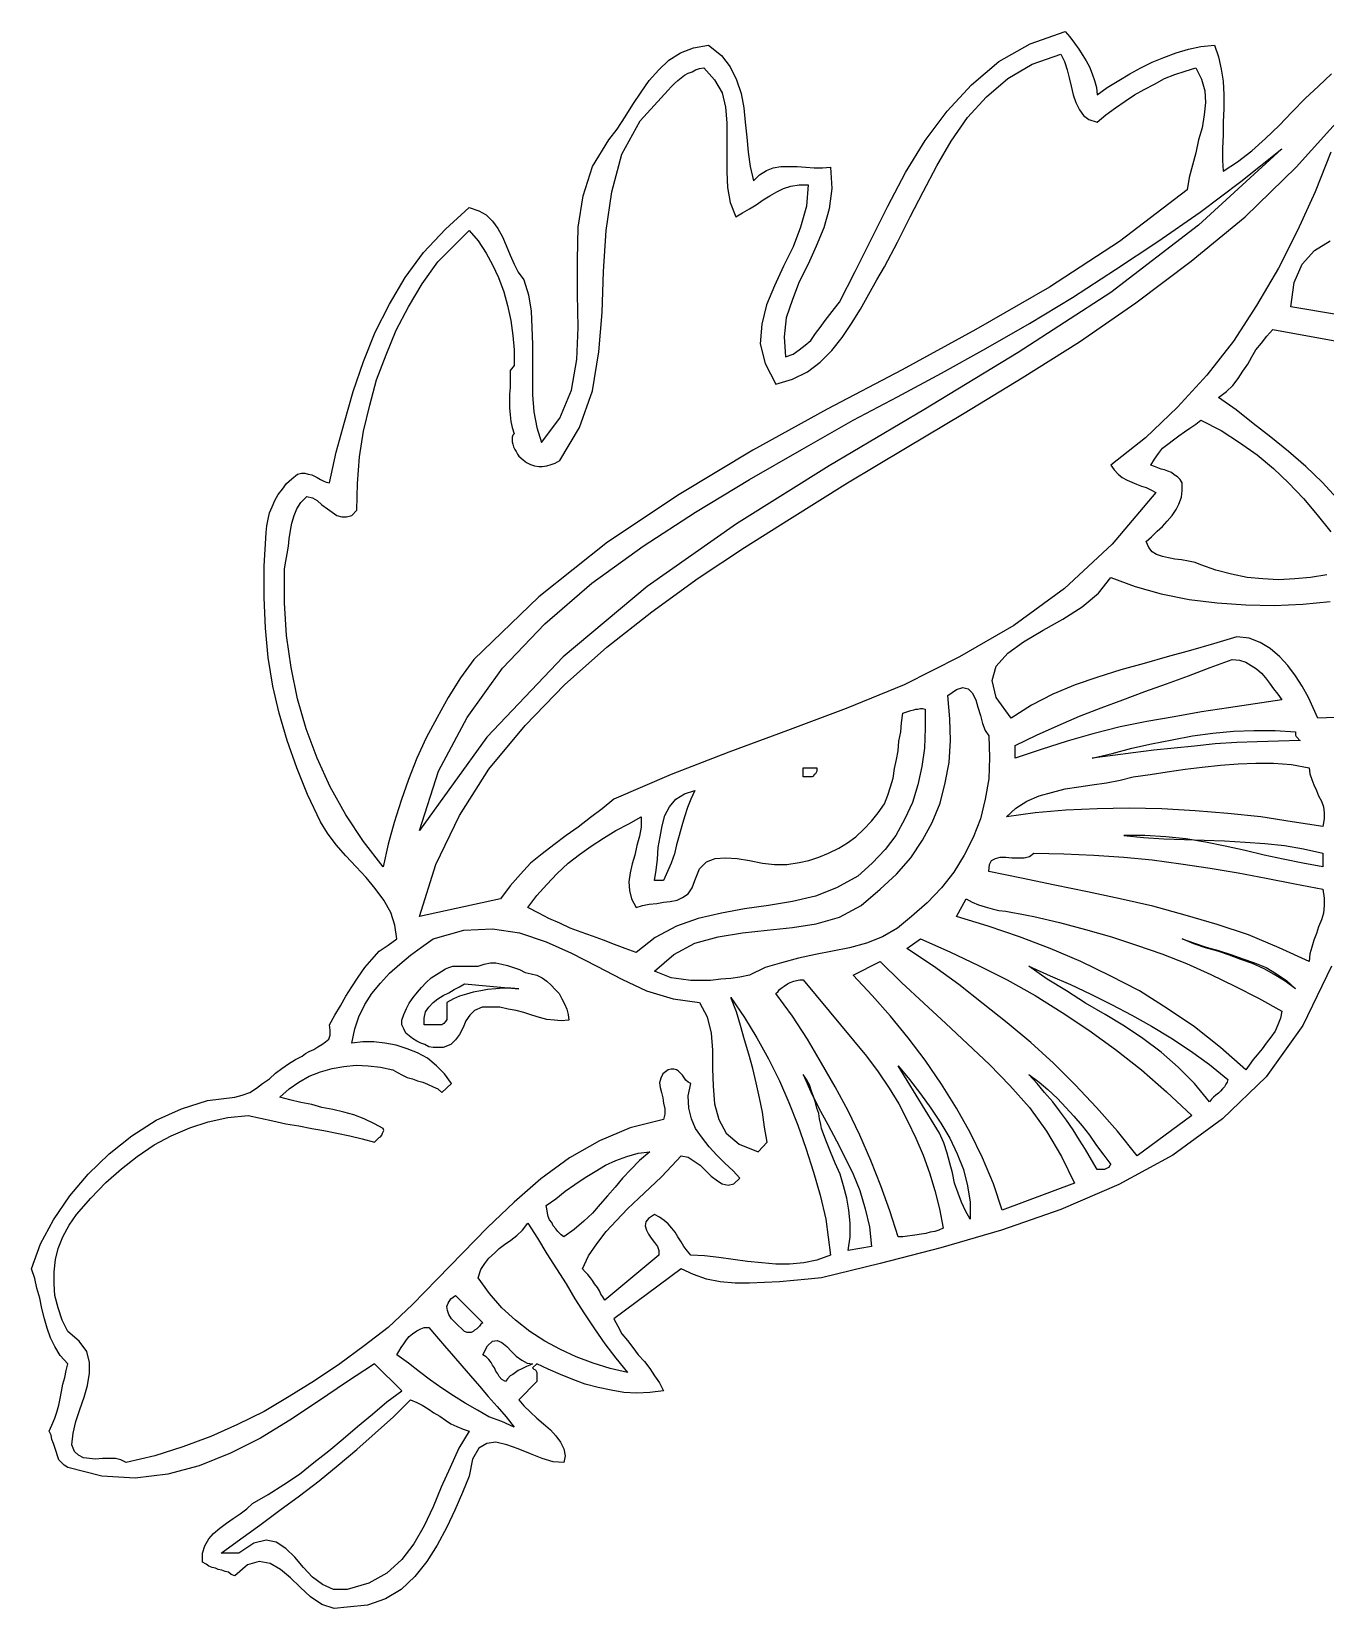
# Model space of a CAD drawing. Extents: x 0.04 to 5.88, y 0.03 to 8.6.
# Drawn here: x 0.066 to 1.964, y 4.084 to 6.397 of the extents above; entities that cross this region are included whole.
import ezdxf

# ---------------------------------------------------------------- set-up
doc = ezdxf.new("R2010")
doc.units = 0
doc.layers.add('1', color=7, linetype='Continuous')

msp = doc.modelspace()

# ---------------------------------------------------------------- linework, layer by layer
for points in [[(1.973, 5.026), (1.931, 4.939), (1.877, 4.864), (1.813, 4.802), (1.74, 4.749), (1.661, 4.706), (1.576, 4.669), (1.489, 4.639), (1.4, 4.613), (1.311, 4.59), (1.225, 4.569), (1.205, 4.567), (1.184, 4.565), (1.163, 4.563), (1.141, 4.562), (1.119, 4.561), (1.098, 4.561), (1.076, 4.563), (1.056, 4.567), (1.037, 4.574), (1.019, 4.582), (0.92, 4.509), (0.926, 4.498), (0.932, 4.487), (0.94, 4.477), (0.948, 4.467), (0.956, 4.456), (0.965, 4.446), (0.973, 4.436), (0.98, 4.425), (0.987, 4.415), (0.993, 4.403), (0.973, 4.401), (0.954, 4.4), (0.935, 4.401), (0.916, 4.404), (0.897, 4.408), (0.878, 4.413), (0.86, 4.42), (0.842, 4.427), (0.824, 4.435), (0.807, 4.443), (0.801, 4.437), (0.803, 4.435), (0.805, 4.434), (0.806, 4.432), (0.807, 4.43), (0.807, 4.428), (0.807, 4.425), (0.807, 4.423), (0.807, 4.42), (0.807, 4.417), (0.781, 4.39), (0.788, 4.381), (0.798, 4.372), (0.807, 4.363), (0.817, 4.355), (0.827, 4.346), (0.835, 4.337), (0.842, 4.328), (0.847, 4.318), (0.849, 4.308), (0.847, 4.298), (0.831, 4.299), (0.815, 4.304), (0.798, 4.311), (0.78, 4.318), (0.763, 4.324), (0.747, 4.328), (0.734, 4.326), (0.722, 4.319), (0.713, 4.303), (0.708, 4.278), (0.698, 4.254), (0.687, 4.228), (0.675, 4.203), (0.661, 4.177), (0.646, 4.153), (0.628, 4.131), (0.608, 4.112), (0.585, 4.098), (0.559, 4.089), (0.529, 4.086), (0.51, 4.084), (0.492, 4.09), (0.475, 4.101), (0.46, 4.115), (0.446, 4.129), (0.431, 4.141), (0.416, 4.15), (0.4, 4.153), (0.383, 4.148), (0.364, 4.132), (0.359, 4.134), (0.355, 4.137), (0.35, 4.138), (0.345, 4.14), (0.34, 4.141), (0.336, 4.143), (0.331, 4.144), (0.326, 4.146), (0.322, 4.149), (0.317, 4.152), (0.317, 4.165), (0.32, 4.176), (0.326, 4.186), (0.333, 4.194), (0.342, 4.202), (0.352, 4.209), (0.362, 4.216), (0.372, 4.223), (0.382, 4.23), (0.39, 4.238), (0.413, 4.251), (0.436, 4.266), (0.459, 4.281), (0.48, 4.298), (0.502, 4.315), (0.523, 4.333), (0.544, 4.351), (0.566, 4.369), (0.587, 4.387), (0.609, 4.403), (0.569, 4.443), (0.528, 4.416), (0.487, 4.388), (0.445, 4.36), (0.402, 4.334), (0.358, 4.312), (0.312, 4.293), (0.266, 4.281), (0.218, 4.275), (0.169, 4.278), (0.119, 4.291), (0.114, 4.294), (0.11, 4.298), (0.106, 4.302), (0.104, 4.308), (0.102, 4.314), (0.1, 4.32), (0.098, 4.326), (0.096, 4.332), (0.095, 4.338), (0.092, 4.344), (0.096, 4.353), (0.1, 4.363), (0.103, 4.372), (0.106, 4.382), (0.108, 4.392), (0.11, 4.402), (0.112, 4.413), (0.115, 4.423), (0.117, 4.433), (0.119, 4.443), (0.108, 4.455), (0.1, 4.468), (0.094, 4.481), (0.089, 4.495), (0.085, 4.509), (0.081, 4.524), (0.078, 4.539), (0.074, 4.554), (0.071, 4.568), (0.066, 4.582), (0.079, 4.619), (0.098, 4.654), (0.122, 4.689), (0.149, 4.721), (0.18, 4.751), (0.213, 4.777), (0.249, 4.8), (0.286, 4.817), (0.324, 4.829), (0.364, 4.834), (0.375, 4.837), (0.386, 4.841), (0.396, 4.847), (0.405, 4.854), (0.415, 4.861), (0.424, 4.869), (0.433, 4.876), (0.443, 4.883), (0.453, 4.889), (0.463, 4.894), (0.468, 4.898), (0.473, 4.901), (0.48, 4.904), (0.486, 4.908), (0.492, 4.911), (0.497, 4.915), (0.502, 4.919), (0.504, 4.925), (0.504, 4.932), (0.503, 4.94), (0.511, 4.954), (0.519, 4.968), (0.527, 4.982), (0.536, 4.996), (0.545, 5.01), (0.555, 5.024), (0.565, 5.036), (0.576, 5.048), (0.589, 5.057), (0.602, 5.066), (0.599, 5.086), (0.593, 5.105), (0.583, 5.123), (0.57, 5.14), (0.557, 5.156), (0.542, 5.172), (0.527, 5.188), (0.513, 5.204), (0.5, 5.221), (0.49, 5.238), (0.471, 5.278), (0.455, 5.317), (0.441, 5.357), (0.429, 5.397), (0.42, 5.437), (0.413, 5.479), (0.409, 5.522), (0.407, 5.567), (0.407, 5.613), (0.41, 5.662), (0.411, 5.672), (0.413, 5.682), (0.415, 5.691), (0.419, 5.7), (0.423, 5.709), (0.428, 5.718), (0.434, 5.726), (0.44, 5.734), (0.448, 5.741), (0.456, 5.748), (0.462, 5.749), (0.467, 5.749), (0.472, 5.748), (0.477, 5.747), (0.481, 5.745), (0.485, 5.743), (0.49, 5.74), (0.494, 5.738), (0.498, 5.736), (0.503, 5.735), (0.513, 5.78), (0.525, 5.824), (0.538, 5.869), (0.553, 5.913), (0.57, 5.956), (0.591, 5.997), (0.614, 6.036), (0.641, 6.073), (0.673, 6.107), (0.708, 6.139), (0.722, 6.134), (0.733, 6.128), (0.742, 6.119), (0.75, 6.108), (0.757, 6.096), (0.762, 6.083), (0.768, 6.069), (0.774, 6.056), (0.78, 6.044), (0.788, 6.033), (0.795, 6.011), (0.799, 5.987), (0.8, 5.963), (0.801, 5.938), (0.801, 5.913), (0.801, 5.889), (0.801, 5.864), (0.803, 5.839), (0.807, 5.816), (0.814, 5.794), (0.841, 5.83), (0.858, 5.871), (0.866, 5.916), (0.868, 5.963), (0.867, 6.012), (0.867, 6.062), (0.868, 6.11), (0.875, 6.156), (0.889, 6.199), (0.913, 6.238), (0.925, 6.254), (0.937, 6.272), (0.948, 6.29), (0.96, 6.308), (0.972, 6.325), (0.986, 6.341), (1.001, 6.355), (1.018, 6.366), (1.037, 6.373), (1.059, 6.377), (1.078, 6.362), (1.091, 6.345), (1.1, 6.326), (1.107, 6.306), (1.111, 6.285), (1.113, 6.264), (1.115, 6.242), (1.117, 6.22), (1.12, 6.199), (1.125, 6.178), (1.134, 6.187), (1.144, 6.193), (1.154, 6.197), (1.165, 6.199), (1.177, 6.199), (1.189, 6.199), (1.202, 6.198), (1.214, 6.197), (1.226, 6.197), (1.238, 6.198), (1.24, 6.167), (1.236, 6.137), (1.228, 6.109), (1.217, 6.082), (1.205, 6.056), (1.192, 6.03), (1.182, 6.004), (1.173, 5.977), (1.17, 5.949), (1.172, 5.92), (1.183, 5.924), (1.192, 5.93), (1.201, 5.937), (1.209, 5.944), (1.216, 5.954), (1.223, 5.963), (1.23, 5.973), (1.237, 5.982), (1.244, 5.991), (1.251, 6), (1.274, 6.045), (1.298, 6.093), (1.322, 6.141), (1.348, 6.19), (1.377, 6.237), (1.409, 6.28), (1.445, 6.319), (1.485, 6.353), (1.531, 6.379), (1.582, 6.397), (1.589, 6.389), (1.596, 6.38), (1.602, 6.371), (1.608, 6.362), (1.613, 6.354), (1.618, 6.345), (1.622, 6.335), (1.625, 6.325), (1.628, 6.315), (1.629, 6.304), (1.644, 6.315), (1.661, 6.325), (1.677, 6.335), (1.693, 6.344), (1.71, 6.352), (1.727, 6.359), (1.745, 6.366), (1.763, 6.371), (1.781, 6.375), (1.801, 6.377), (1.807, 6.36), (1.811, 6.342), (1.814, 6.324), (1.815, 6.304), (1.815, 6.284), (1.814, 6.264), (1.814, 6.245), (1.813, 6.226), (1.813, 6.208), (1.814, 6.192), (1.835, 6.206), (1.856, 6.222), (1.876, 6.24), (1.896, 6.259), (1.915, 6.279), (1.934, 6.299), (1.954, 6.317), (1.973, 6.335)], [(0.721, 5.026), (0.73, 5.029), (0.739, 5.031), (0.747, 5.031), (0.756, 5.029), (0.764, 5.027), (0.773, 5.024), (0.782, 5.021), (0.79, 5.017), (0.799, 5.015), (0.807, 5.013), (0.815, 5.009), (0.822, 5.004), (0.828, 4.998), (0.834, 4.992), (0.84, 4.986), (0.844, 4.978), (0.848, 4.971), (0.851, 4.963), (0.853, 4.955), (0.854, 4.947), (0.843, 4.946), (0.833, 4.947), (0.822, 4.948), (0.811, 4.951), (0.8, 4.954), (0.788, 4.958), (0.777, 4.961), (0.765, 4.963), (0.753, 4.966), (0.741, 4.966), (0.727, 4.966), (0.716, 4.961), (0.709, 4.954), (0.703, 4.946), (0.699, 4.936), (0.694, 4.926), (0.688, 4.918), (0.681, 4.911), (0.67, 4.907), (0.655, 4.907), (0.649, 4.908), (0.643, 4.911), (0.637, 4.913), (0.631, 4.916), (0.625, 4.92), (0.62, 4.924), (0.615, 4.928), (0.612, 4.934), (0.609, 4.94), (0.609, 4.947), (0.612, 4.955), (0.616, 4.964), (0.62, 4.972), (0.626, 4.98), (0.632, 4.988), (0.638, 4.995), (0.645, 5.002), (0.652, 5.009), (0.66, 5.014), (0.668, 5.019), (0.673, 5.022), (0.678, 5.024), (0.684, 5.026), (0.69, 5.026), (0.697, 5.026), (0.703, 5.026), (0.708, 5.026), (0.713, 5.026), (0.718, 5.026), (0.721, 5.026)]]:
    msp.add_lwpolyline(points)
at = {"layer": '1'}
for points in [[(1.629, 6.264), (1.642, 6.275), (1.656, 6.285), (1.67, 6.295), (1.684, 6.304), (1.698, 6.312), (1.713, 6.32), (1.728, 6.328), (1.743, 6.334), (1.758, 6.339), (1.774, 6.344), (1.782, 6.327), (1.787, 6.31), (1.788, 6.293), (1.786, 6.275), (1.783, 6.256), (1.778, 6.238), (1.774, 6.219), (1.769, 6.201), (1.764, 6.183), (1.761, 6.165), (1.662, 6.089), (1.559, 6.022), (1.451, 5.96), (1.343, 5.901), (1.233, 5.843), (1.124, 5.783), (1.016, 5.718), (0.911, 5.648), (0.81, 5.568), (0.715, 5.476), (0.695, 5.449), (0.677, 5.42), (0.661, 5.391), (0.645, 5.361), (0.631, 5.331), (0.619, 5.3), (0.608, 5.269), (0.598, 5.237), (0.589, 5.205), (0.582, 5.172), (0.553, 5.209), (0.527, 5.248), (0.504, 5.289), (0.485, 5.331), (0.469, 5.374), (0.456, 5.418), (0.447, 5.464), (0.44, 5.511), (0.437, 5.559), (0.437, 5.609), (0.439, 5.62), (0.441, 5.631), (0.443, 5.642), (0.444, 5.653), (0.446, 5.665), (0.448, 5.676), (0.451, 5.687), (0.455, 5.697), (0.461, 5.706), (0.47, 5.715), (0.478, 5.713), (0.485, 5.709), (0.492, 5.703), (0.5, 5.697), (0.507, 5.692), (0.514, 5.687), (0.521, 5.685), (0.528, 5.685), (0.536, 5.687), (0.543, 5.695), (0.544, 5.734), (0.547, 5.773), (0.553, 5.811), (0.562, 5.849), (0.572, 5.886), (0.586, 5.923), (0.601, 5.959), (0.619, 5.993), (0.639, 6.027), (0.662, 6.059), (0.708, 6.105), (0.721, 6.09), (0.733, 6.072), (0.742, 6.055), (0.751, 6.036), (0.759, 6.015), (0.764, 5.995), (0.769, 5.973), (0.772, 5.951), (0.774, 5.93), (0.774, 5.907), (0.768, 5.9), (0.768, 5.893), (0.768, 5.884), (0.768, 5.875), (0.767, 5.865), (0.767, 5.855), (0.767, 5.845), (0.768, 5.835), (0.769, 5.825), (0.771, 5.816), (0.774, 5.807), (0.772, 5.805), (0.771, 5.802), (0.771, 5.799), (0.771, 5.795), (0.772, 5.792), (0.773, 5.788), (0.775, 5.784), (0.777, 5.781), (0.779, 5.777), (0.781, 5.774), (0.787, 5.769), (0.792, 5.765), (0.798, 5.762), (0.804, 5.76), (0.81, 5.759), (0.815, 5.759), (0.822, 5.76), (0.828, 5.762), (0.834, 5.764), (0.841, 5.768), (0.87, 5.816), (0.889, 5.87), (0.898, 5.927), (0.903, 5.985), (0.905, 6.045), (0.909, 6.105), (0.917, 6.162), (0.932, 6.217), (0.959, 6.266), (1, 6.311), (1.004, 6.316), (1.009, 6.321), (1.014, 6.325), (1.019, 6.329), (1.024, 6.333), (1.029, 6.336), (1.035, 6.338), (1.04, 6.341), (1.046, 6.343), (1.052, 6.344), (1.068, 6.326), (1.079, 6.307), (1.084, 6.286), (1.086, 6.263), (1.086, 6.239), (1.086, 6.215), (1.086, 6.191), (1.087, 6.168), (1.091, 6.146), (1.099, 6.125), (1.109, 6.131), (1.119, 6.137), (1.129, 6.143), (1.139, 6.15), (1.149, 6.156), (1.159, 6.162), (1.169, 6.167), (1.18, 6.17), (1.192, 6.172), (1.205, 6.172), (1.203, 6.141), (1.194, 6.11), (1.183, 6.081), (1.169, 6.053), (1.156, 6.024), (1.144, 5.996), (1.137, 5.968), (1.135, 5.939), (1.142, 5.91), (1.158, 5.88), (1.182, 5.887), (1.204, 5.898), (1.223, 5.912), (1.24, 5.929), (1.255, 5.948), (1.269, 5.969), (1.282, 5.99), (1.294, 6.012), (1.306, 6.033), (1.317, 6.052), (1.336, 6.088), (1.355, 6.125), (1.374, 6.162), (1.394, 6.2), (1.415, 6.236), (1.439, 6.271), (1.467, 6.301), (1.498, 6.328), (1.534, 6.349), (1.576, 6.364), (1.581, 6.353), (1.585, 6.341), (1.588, 6.329), (1.591, 6.317), (1.594, 6.304), (1.598, 6.293), (1.603, 6.282), (1.609, 6.274), (1.617, 6.268), (1.629, 6.264)], [(1.649, 5.761), (1.654, 5.754), (1.66, 5.748), (1.666, 5.743), (1.673, 5.739), (1.68, 5.736), (1.687, 5.733), (1.694, 5.73), (1.701, 5.728), (1.708, 5.725), (1.715, 5.721), (1.651, 5.645), (1.581, 5.58), (1.507, 5.526), (1.427, 5.48), (1.346, 5.439), (1.261, 5.404), (1.175, 5.372), (1.089, 5.34), (1.004, 5.307), (0.92, 5.271), (0.903, 5.257), (0.886, 5.244), (0.868, 5.23), (0.85, 5.218), (0.832, 5.204), (0.815, 5.191), (0.798, 5.177), (0.783, 5.161), (0.768, 5.144), (0.754, 5.125), (0.635, 5.099), (0.659, 5.175), (0.694, 5.247), (0.737, 5.315), (0.79, 5.379), (0.848, 5.439), (0.91, 5.494), (0.976, 5.546), (1.044, 5.595), (1.112, 5.64), (1.178, 5.682), (1.263, 5.735), (1.348, 5.786), (1.434, 5.837), (1.519, 5.889), (1.603, 5.942), (1.686, 5.999), (1.767, 6.06), (1.846, 6.125), (1.921, 6.198), (1.993, 6.278)], [(0.635, 5.225), (0.663, 5.312), (0.705, 5.391), (0.757, 5.463), (0.819, 5.528), (0.888, 5.588), (0.963, 5.642), (1.04, 5.692), (1.119, 5.74), (1.196, 5.784), (1.271, 5.827), (1.336, 5.861), (1.401, 5.896), (1.466, 5.932), (1.53, 5.969), (1.593, 6.007), (1.656, 6.048), (1.718, 6.089), (1.78, 6.132), (1.84, 6.177), (1.9, 6.225), (1.778, 6.113), (1.649, 6.014), (1.513, 5.926), (1.375, 5.842), (1.236, 5.76), (1.1, 5.675), (0.969, 5.583), (0.846, 5.48), (0.734, 5.362), (0.635, 5.225)], [(1.972, 6.22), (1.949, 6.162), (1.923, 6.105), (1.895, 6.05), (1.863, 5.995), (1.829, 5.943), (1.79, 5.893), (1.747, 5.846), (1.7, 5.801), (1.649, 5.761)], [(1.98, 5.982), (1.913, 5.993), (1.918, 6.029), (1.93, 6.056), (1.948, 6.076), (1.971, 6.09)], [(1.981, 5.712), (1.959, 5.736), (1.935, 5.759), (1.91, 5.781), (1.884, 5.802), (1.858, 5.822), (1.833, 5.842), (1.807, 5.86), (1.819, 5.869), (1.828, 5.878), (1.836, 5.888), (1.843, 5.899), (1.85, 5.909), (1.856, 5.92), (1.862, 5.93), (1.87, 5.94), (1.878, 5.95), (1.887, 5.96), (2.04, 5.932)], [(1.966, 5.6), (1.942, 5.596), (1.919, 5.594), (1.895, 5.593), (1.872, 5.594), (1.849, 5.596), (1.826, 5.601), (1.803, 5.607), (1.781, 5.615), (1.773, 5.618), (1.763, 5.62), (1.753, 5.622), (1.743, 5.623), (1.734, 5.625), (1.725, 5.627), (1.716, 5.63), (1.71, 5.634), (1.705, 5.64), (1.701, 5.649), (1.709, 5.656), (1.717, 5.664), (1.725, 5.671), (1.732, 5.679), (1.739, 5.687), (1.745, 5.696), (1.749, 5.704), (1.753, 5.714), (1.754, 5.724), (1.754, 5.735), (1.751, 5.74), (1.747, 5.744), (1.742, 5.747), (1.738, 5.75), (1.733, 5.752), (1.728, 5.754), (1.723, 5.755), (1.718, 5.757), (1.713, 5.759), (1.708, 5.761), (1.713, 5.77), (1.719, 5.778), (1.725, 5.786), (1.733, 5.792), (1.741, 5.798), (1.749, 5.804), (1.757, 5.81), (1.765, 5.815), (1.774, 5.821), (1.781, 5.827), (1.811, 5.812), (1.838, 5.794), (1.864, 5.776), (1.888, 5.756), (1.91, 5.735), (1.932, 5.712), (1.952, 5.688), (1.972, 5.663)], [(1.978, 5.391), (1.953, 5.39), (1.946, 5.405), (1.939, 5.42), (1.93, 5.437), (1.92, 5.452), (1.909, 5.467), (1.897, 5.48), (1.883, 5.492), (1.868, 5.501), (1.852, 5.507), (1.834, 5.509), (1.8, 5.499), (1.766, 5.489), (1.732, 5.48), (1.698, 5.47), (1.664, 5.461), (1.63, 5.45), (1.597, 5.439), (1.564, 5.425), (1.533, 5.409), (1.503, 5.39), (1.481, 5.42), (1.475, 5.445), (1.481, 5.466), (1.498, 5.485), (1.521, 5.502), (1.55, 5.519), (1.579, 5.535), (1.607, 5.553), (1.631, 5.573), (1.649, 5.596), (1.685, 5.583), (1.723, 5.572), (1.764, 5.564), (1.805, 5.559), (1.847, 5.556), (1.889, 5.555), (1.931, 5.557), (1.971, 5.561)], [(1.9, 5.417), (1.861, 5.411), (1.822, 5.405), (1.782, 5.399), (1.742, 5.392), (1.702, 5.385), (1.663, 5.377), (1.623, 5.367), (1.585, 5.356), (1.547, 5.344), (1.509, 5.331), (1.509, 5.35), (1.54, 5.365), (1.572, 5.379), (1.603, 5.393), (1.635, 5.405), (1.667, 5.417), (1.699, 5.429), (1.731, 5.44), (1.763, 5.452), (1.795, 5.464), (1.827, 5.476), (1.838, 5.475), (1.847, 5.472), (1.855, 5.467), (1.863, 5.462), (1.87, 5.456), (1.876, 5.449), (1.882, 5.441), (1.888, 5.433), (1.894, 5.425), (1.9, 5.417)], [(1.47, 5.364), (1.471, 5.332), (1.47, 5.301), (1.465, 5.271), (1.458, 5.242), (1.447, 5.215), (1.434, 5.189), (1.419, 5.164), (1.401, 5.141), (1.38, 5.119), (1.357, 5.099), (1.336, 5.082), (1.314, 5.069), (1.291, 5.06), (1.266, 5.053), (1.241, 5.048), (1.216, 5.043), (1.191, 5.038), (1.166, 5.031), (1.142, 5.024), (1.119, 5.013), (1.105, 5.01), (1.092, 5.008), (1.077, 5.007), (1.062, 5.005), (1.048, 5.005), (1.033, 5.005), (1.019, 5.007), (1.004, 5.009), (0.992, 5.014), (0.98, 5.019), (1.008, 5.043), (1.039, 5.06), (1.073, 5.069), (1.109, 5.075), (1.145, 5.079), (1.182, 5.083), (1.217, 5.088), (1.251, 5.098), (1.283, 5.115), (1.311, 5.139), (1.335, 5.161), (1.356, 5.185), (1.373, 5.211), (1.387, 5.237), (1.399, 5.265), (1.406, 5.295), (1.412, 5.325), (1.414, 5.357), (1.413, 5.389), (1.41, 5.423), (1.423, 5.432), (1.432, 5.435), (1.44, 5.433), (1.446, 5.427), (1.451, 5.417), (1.454, 5.406), (1.458, 5.394), (1.461, 5.382), (1.465, 5.372), (1.47, 5.364)], [(1.377, 5.403), (1.377, 5.375), (1.376, 5.346), (1.372, 5.319), (1.366, 5.292), (1.358, 5.266), (1.347, 5.242), (1.334, 5.218), (1.318, 5.197), (1.299, 5.177), (1.278, 5.158), (1.247, 5.141), (1.216, 5.129), (1.182, 5.121), (1.147, 5.115), (1.112, 5.11), (1.078, 5.104), (1.044, 5.096), (1.012, 5.085), (0.981, 5.068), (0.953, 5.046), (0.937, 5.052), (0.921, 5.058), (0.905, 5.064), (0.889, 5.07), (0.872, 5.076), (0.856, 5.082), (0.841, 5.089), (0.825, 5.096), (0.81, 5.104), (0.794, 5.112), (0.807, 5.13), (0.822, 5.146), (0.837, 5.162), (0.853, 5.177), (0.87, 5.19), (0.887, 5.202), (0.905, 5.214), (0.923, 5.225), (0.942, 5.235), (0.96, 5.245), (0.96, 5.23), (0.958, 5.217), (0.954, 5.203), (0.951, 5.189), (0.947, 5.176), (0.944, 5.163), (0.942, 5.15), (0.943, 5.137), (0.946, 5.125), (0.953, 5.112), (0.962, 5.115), (0.972, 5.117), (0.983, 5.118), (0.993, 5.12), (1.003, 5.121), (1.013, 5.123), (1.021, 5.127), (1.029, 5.132), (1.035, 5.141), (1.039, 5.152), (1.046, 5.169), (1.056, 5.179), (1.069, 5.184), (1.084, 5.185), (1.101, 5.184), (1.119, 5.181), (1.138, 5.177), (1.156, 5.175), (1.174, 5.175), (1.192, 5.178), (1.206, 5.181), (1.221, 5.186), (1.235, 5.192), (1.25, 5.199), (1.263, 5.207), (1.275, 5.216), (1.287, 5.227), (1.298, 5.239), (1.308, 5.251), (1.317, 5.264), (1.322, 5.277), (1.326, 5.289), (1.33, 5.302), (1.332, 5.316), (1.335, 5.329), (1.337, 5.342), (1.338, 5.356), (1.341, 5.37), (1.342, 5.383), (1.344, 5.397), (1.347, 5.398), (1.35, 5.399), (1.353, 5.4), (1.356, 5.401), (1.36, 5.402), (1.363, 5.403), (1.366, 5.403), (1.37, 5.404), (1.373, 5.404), (1.377, 5.403)], [(1.92, 5.37), (1.92, 5.368), (1.92, 5.366), (1.92, 5.365), (1.921, 5.363), (1.923, 5.361), (1.924, 5.36), (1.925, 5.358), (1.927, 5.357), (1.895, 5.356), (1.864, 5.355), (1.834, 5.354), (1.802, 5.352), (1.772, 5.349), (1.742, 5.346), (1.712, 5.343), (1.682, 5.339), (1.652, 5.335), (1.622, 5.331), (1.651, 5.338), (1.68, 5.346), (1.709, 5.352), (1.739, 5.358), (1.769, 5.364), (1.799, 5.368), (1.829, 5.371), (1.859, 5.372), (1.89, 5.372), (1.92, 5.37)], [(1.94, 5.317), (1.941, 5.308), (1.944, 5.3), (1.947, 5.292), (1.951, 5.284), (1.954, 5.276), (1.958, 5.268), (1.961, 5.26), (1.962, 5.251), (1.962, 5.242), (1.96, 5.231), (1.915, 5.238), (1.869, 5.245), (1.821, 5.25), (1.773, 5.254), (1.724, 5.257), (1.676, 5.258), (1.629, 5.257), (1.583, 5.255), (1.538, 5.251), (1.496, 5.245), (1.51, 5.258), (1.526, 5.268), (1.544, 5.276), (1.562, 5.281), (1.582, 5.286), (1.602, 5.289), (1.622, 5.292), (1.643, 5.295), (1.663, 5.299), (1.682, 5.304), (1.707, 5.307), (1.732, 5.311), (1.758, 5.315), (1.783, 5.318), (1.81, 5.321), (1.836, 5.323), (1.862, 5.324), (1.888, 5.324), (1.914, 5.322), (1.94, 5.317)], [(1.218, 5.317), (1.218, 5.315), (1.218, 5.313), (1.218, 5.312), (1.217, 5.31), (1.216, 5.308), (1.214, 5.307), (1.213, 5.305), (1.211, 5.304), (1.198, 5.304), (1.198, 5.317), (1.218, 5.317)], [(1.039, 5.284), (1.033, 5.271), (1.028, 5.259), (1.024, 5.245), (1.02, 5.232), (1.016, 5.218), (1.012, 5.204), (1.009, 5.191), (1.004, 5.177), (0.999, 5.165), (0.993, 5.152), (0.98, 5.152), (0.982, 5.167), (0.984, 5.183), (0.985, 5.2), (0.988, 5.216), (0.991, 5.232), (0.995, 5.247), (1.002, 5.26), (1.011, 5.271), (1.024, 5.279), (1.039, 5.284)], [(1.96, 5.192), (1.96, 5.172), (1.931, 5.177), (1.902, 5.183), (1.874, 5.189), (1.846, 5.196), (1.817, 5.202), (1.788, 5.208), (1.759, 5.213), (1.73, 5.216), (1.699, 5.218), (1.668, 5.218), (1.697, 5.215), (1.727, 5.213), (1.757, 5.212), (1.786, 5.211), (1.816, 5.21), (1.846, 5.208), (1.875, 5.206), (1.904, 5.203), (1.932, 5.198), (1.96, 5.192)], [(1.96, 5.139), (1.962, 5.126), (1.962, 5.115), (1.961, 5.104), (1.958, 5.094), (1.954, 5.084), (1.951, 5.074), (1.947, 5.064), (1.944, 5.054), (1.941, 5.044), (1.94, 5.033), (1.896, 5.053), (1.851, 5.072), (1.805, 5.087), (1.758, 5.101), (1.711, 5.114), (1.663, 5.125), (1.615, 5.135), (1.567, 5.145), (1.518, 5.155), (1.47, 5.165), (1.471, 5.175), (1.474, 5.181), (1.48, 5.184), (1.487, 5.186), (1.495, 5.186), (1.504, 5.185), (1.514, 5.185), (1.522, 5.185), (1.53, 5.187), (1.536, 5.192), (1.58, 5.191), (1.624, 5.189), (1.668, 5.186), (1.71, 5.182), (1.752, 5.176), (1.795, 5.17), (1.836, 5.163), (1.877, 5.155), (1.919, 5.147), (1.96, 5.139)], [(1.536, 5.099), (1.574, 5.09), (1.612, 5.08), (1.65, 5.069), (1.687, 5.057), (1.724, 5.044), (1.76, 5.03), (1.796, 5.014), (1.831, 4.997), (1.866, 4.979), (1.9, 4.96), (1.898, 4.95), (1.894, 4.94), (1.89, 4.931), (1.884, 4.922), (1.877, 4.913), (1.871, 4.905), (1.864, 4.896), (1.858, 4.889), (1.852, 4.881), (1.847, 4.874), (1.81, 4.907), (1.772, 4.937), (1.732, 4.964), (1.691, 4.99), (1.648, 5.012), (1.605, 5.033), (1.56, 5.052), (1.515, 5.069), (1.469, 5.085), (1.423, 5.099), (1.437, 5.125), (1.446, 5.12), (1.455, 5.116), (1.465, 5.113), (1.475, 5.11), (1.485, 5.108), (1.495, 5.107), (1.505, 5.105), (1.516, 5.103), (1.526, 5.101), (1.536, 5.099)], [(1.046, 4.973), (1.057, 4.952), (1.063, 4.928), (1.065, 4.903), (1.065, 4.876), (1.066, 4.85), (1.068, 4.824), (1.074, 4.801), (1.085, 4.781), (1.104, 4.765), (1.132, 4.754), (1.145, 4.768), (1.141, 4.79), (1.138, 4.812), (1.134, 4.833), (1.129, 4.855), (1.124, 4.876), (1.118, 4.897), (1.112, 4.918), (1.106, 4.939), (1.1, 4.959), (1.092, 4.98), (1.112, 4.951), (1.13, 4.921), (1.147, 4.89), (1.163, 4.858), (1.177, 4.826), (1.19, 4.793), (1.202, 4.759), (1.213, 4.724), (1.223, 4.69), (1.231, 4.655), (1.238, 4.602), (1.218, 4.595), (1.199, 4.591), (1.178, 4.589), (1.158, 4.589), (1.137, 4.591), (1.116, 4.593), (1.095, 4.596), (1.074, 4.599), (1.053, 4.601), (1.033, 4.602), (1.028, 4.608), (1.023, 4.615), (1.019, 4.622), (1.014, 4.629), (1.01, 4.636), (1.005, 4.642), (1, 4.648), (0.994, 4.653), (0.987, 4.658), (0.98, 4.662), (0.971, 4.656), (0.967, 4.651), (0.966, 4.645), (0.968, 4.639), (0.971, 4.633), (0.975, 4.627), (0.98, 4.621), (0.984, 4.615), (0.986, 4.609), (0.986, 4.602), (0.907, 4.536), (0.904, 4.541), (0.901, 4.545), (0.899, 4.55), (0.896, 4.555), (0.892, 4.56), (0.889, 4.565), (0.886, 4.569), (0.882, 4.574), (0.878, 4.578), (0.874, 4.582), (0.883, 4.601), (0.895, 4.619), (0.909, 4.637), (0.924, 4.653), (0.94, 4.67), (0.957, 4.686), (0.973, 4.701), (0.99, 4.717), (1.005, 4.733), (1.019, 4.748), (1.029, 4.746), (1.038, 4.74), (1.047, 4.734), (1.055, 4.726), (1.063, 4.718), (1.072, 4.711), (1.079, 4.707), (1.088, 4.705), (1.096, 4.707), (1.105, 4.715), (1.095, 4.726), (1.083, 4.737), (1.071, 4.749), (1.06, 4.761), (1.05, 4.774), (1.04, 4.788), (1.034, 4.802), (1.03, 4.818), (1.029, 4.836), (1.033, 4.854), (1.029, 4.856), (1.026, 4.859), (1.024, 4.862), (1.021, 4.866), (1.018, 4.869), (1.015, 4.872), (1.012, 4.874), (1.008, 4.875), (1.004, 4.875), (1, 4.874), (0.992, 4.868), (0.989, 4.862), (0.987, 4.855), (0.988, 4.848), (0.99, 4.841), (0.992, 4.833), (0.993, 4.825), (0.995, 4.817), (0.995, 4.809), (0.993, 4.801), (0.944, 4.789), (0.899, 4.77), (0.855, 4.745), (0.813, 4.714), (0.774, 4.68), (0.735, 4.643), (0.698, 4.605), (0.661, 4.567), (0.625, 4.53), (0.589, 4.496), (0.554, 4.469), (0.518, 4.443), (0.481, 4.418), (0.444, 4.395), (0.407, 4.373), (0.368, 4.354), (0.329, 4.336), (0.288, 4.321), (0.247, 4.308), (0.205, 4.298), (0.197, 4.302), (0.189, 4.304), (0.179, 4.304), (0.17, 4.304), (0.16, 4.303), (0.151, 4.304), (0.142, 4.305), (0.135, 4.309), (0.129, 4.314), (0.125, 4.324), (0.127, 4.341), (0.131, 4.358), (0.137, 4.376), (0.143, 4.394), (0.148, 4.411), (0.151, 4.429), (0.151, 4.445), (0.147, 4.461), (0.136, 4.476), (0.119, 4.49), (0.111, 4.507), (0.105, 4.525), (0.1, 4.543), (0.099, 4.56), (0.099, 4.578), (0.101, 4.596), (0.105, 4.612), (0.112, 4.629), (0.121, 4.646), (0.132, 4.662), (0.153, 4.686), (0.175, 4.709), (0.198, 4.729), (0.221, 4.747), (0.246, 4.764), (0.271, 4.777), (0.298, 4.789), (0.325, 4.798), (0.354, 4.804), (0.384, 4.807), (0.402, 4.803), (0.42, 4.799), (0.439, 4.795), (0.458, 4.792), (0.477, 4.788), (0.495, 4.785), (0.514, 4.781), (0.533, 4.777), (0.551, 4.773), (0.569, 4.768), (0.571, 4.77), (0.572, 4.771), (0.574, 4.773), (0.576, 4.775), (0.578, 4.776), (0.58, 4.778), (0.581, 4.781), (0.582, 4.783), (0.583, 4.785), (0.582, 4.788), (0.569, 4.795), (0.554, 4.802), (0.539, 4.808), (0.524, 4.812), (0.508, 4.816), (0.492, 4.819), (0.477, 4.823), (0.461, 4.826), (0.445, 4.83), (0.43, 4.834), (0.444, 4.846), (0.458, 4.856), (0.473, 4.865), (0.49, 4.871), (0.507, 4.876), (0.524, 4.879), (0.542, 4.881), (0.56, 4.88), (0.578, 4.878), (0.596, 4.874), (0.603, 4.87), (0.61, 4.866), (0.617, 4.863), (0.625, 4.861), (0.632, 4.858), (0.64, 4.856), (0.647, 4.853), (0.655, 4.849), (0.662, 4.846), (0.668, 4.841), (0.682, 4.854), (0.672, 4.868), (0.66, 4.88), (0.647, 4.891), (0.632, 4.899), (0.617, 4.905), (0.601, 4.91), (0.584, 4.913), (0.568, 4.915), (0.552, 4.915), (0.536, 4.913), (0.54, 4.934), (0.546, 4.952), (0.555, 4.97), (0.565, 4.986), (0.578, 5.001), (0.591, 5.016), (0.606, 5.029), (0.622, 5.042), (0.638, 5.054), (0.655, 5.066), (0.7, 5.079), (0.742, 5.081), (0.782, 5.075), (0.821, 5.062), (0.858, 5.045), (0.895, 5.026), (0.932, 5.007), (0.968, 4.99), (1.007, 4.978), (1.046, 4.973)], [(1.768, 4.807), (1.688, 4.748), (1.659, 4.784), (1.628, 4.819), (1.597, 4.852), (1.565, 4.884), (1.532, 4.914), (1.497, 4.943), (1.462, 4.971), (1.426, 4.999), (1.389, 5.026), (1.35, 5.052), (1.37, 5.066), (1.413, 5.047), (1.455, 5.027), (1.497, 5.006), (1.538, 4.983), (1.578, 4.958), (1.617, 4.932), (1.656, 4.904), (1.694, 4.874), (1.731, 4.842), (1.768, 4.807)], [(1.92, 4.993), (1.905, 5.004), (1.889, 5.014), (1.874, 5.022), (1.857, 5.03), (1.84, 5.036), (1.823, 5.042), (1.806, 5.048), (1.788, 5.053), (1.771, 5.059), (1.754, 5.066), (1.772, 5.06), (1.789, 5.054), (1.807, 5.049), (1.825, 5.043), (1.843, 5.037), (1.86, 5.031), (1.877, 5.024), (1.892, 5.015), (1.907, 5.005), (1.92, 4.993)], [(1.596, 4.708), (1.49, 4.668), (1.477, 4.707), (1.461, 4.745), (1.443, 4.782), (1.423, 4.818), (1.401, 4.853), (1.377, 4.888), (1.352, 4.921), (1.326, 4.953), (1.299, 4.983), (1.271, 5.013), (1.311, 5.033), (1.342, 5.002), (1.375, 4.972), (1.407, 4.942), (1.439, 4.912), (1.471, 4.882), (1.501, 4.851), (1.53, 4.819), (1.555, 4.784), (1.577, 4.747), (1.596, 4.708)], [(1.821, 4.86), (1.82, 4.856), (1.818, 4.853), (1.816, 4.849), (1.813, 4.846), (1.81, 4.843), (1.807, 4.84), (1.803, 4.837), (1.8, 4.834), (1.797, 4.831), (1.794, 4.827), (1.772, 4.854), (1.748, 4.878), (1.723, 4.9), (1.696, 4.92), (1.669, 4.938), (1.641, 4.955), (1.612, 4.972), (1.584, 4.99), (1.556, 5.007), (1.529, 5.026), (1.56, 5.012), (1.59, 4.999), (1.62, 4.985), (1.65, 4.97), (1.68, 4.954), (1.709, 4.938), (1.737, 4.921), (1.766, 4.902), (1.794, 4.882), (1.821, 4.86)], [(0.781, 4.993), (0.769, 4.994), (0.758, 4.994), (0.747, 4.993), (0.735, 4.992), (0.725, 4.99), (0.714, 4.988), (0.704, 4.985), (0.694, 4.982), (0.685, 4.978), (0.675, 4.973), (0.675, 4.97), (0.675, 4.966), (0.675, 4.962), (0.675, 4.959), (0.675, 4.955), (0.675, 4.951), (0.675, 4.948), (0.673, 4.945), (0.671, 4.942), (0.668, 4.94), (0.642, 4.94), (0.642, 4.95), (0.644, 4.959), (0.649, 4.966), (0.655, 4.973), (0.662, 4.978), (0.67, 4.983), (0.678, 4.987), (0.686, 4.992), (0.694, 4.996), (0.701, 5), (0.781, 4.993)], [(1.291, 4.894), (1.308, 4.871), (1.324, 4.847), (1.338, 4.824), (1.351, 4.799), (1.363, 4.774), (1.374, 4.749), (1.383, 4.723), (1.391, 4.697), (1.398, 4.67), (1.403, 4.642), (1.397, 4.639), (1.391, 4.637), (1.384, 4.636), (1.378, 4.634), (1.371, 4.633), (1.365, 4.632), (1.358, 4.631), (1.351, 4.63), (1.344, 4.629), (1.337, 4.629), (1.325, 4.667), (1.312, 4.704), (1.297, 4.741), (1.281, 4.778), (1.264, 4.814), (1.245, 4.849), (1.225, 4.884), (1.204, 4.919), (1.182, 4.953), (1.158, 4.986), (1.161, 4.989), (1.163, 4.992), (1.167, 4.995), (1.17, 4.997), (1.175, 5), (1.179, 5.002), (1.184, 5.004), (1.188, 5.005), (1.193, 5.006), (1.198, 5.006), (1.291, 4.894)], [(1.298, 4.615), (1.264, 4.609), (1.267, 4.629), (1.267, 4.649), (1.265, 4.668), (1.262, 4.686), (1.257, 4.704), (1.252, 4.721), (1.245, 4.737), (1.238, 4.754), (1.231, 4.771), (1.225, 4.788), (1.224, 4.794), (1.222, 4.802), (1.221, 4.81), (1.218, 4.818), (1.216, 4.826), (1.213, 4.835), (1.21, 4.843), (1.207, 4.852), (1.203, 4.86), (1.198, 4.867), (1.209, 4.842), (1.221, 4.818), (1.234, 4.794), (1.247, 4.77), (1.259, 4.746), (1.271, 4.721), (1.281, 4.697), (1.289, 4.67), (1.295, 4.644), (1.298, 4.615)], [(1.443, 4.655), (1.436, 4.667), (1.43, 4.68), (1.425, 4.693), (1.42, 4.708), (1.417, 4.723), (1.413, 4.737), (1.409, 4.752), (1.404, 4.767), (1.398, 4.781), (1.39, 4.794), (1.337, 4.88), (1.354, 4.86), (1.37, 4.839), (1.385, 4.818), (1.4, 4.796), (1.413, 4.774), (1.424, 4.751), (1.433, 4.728), (1.439, 4.704), (1.443, 4.68), (1.443, 4.655)], [(1.649, 4.735), (1.647, 4.733), (1.646, 4.731), (1.644, 4.73), (1.642, 4.729), (1.64, 4.728), (1.637, 4.728), (1.634, 4.728), (1.632, 4.728), (1.629, 4.728), (1.621, 4.742), (1.612, 4.757), (1.603, 4.771), (1.594, 4.786), (1.584, 4.8), (1.574, 4.814), (1.564, 4.827), (1.552, 4.841), (1.541, 4.854), (1.529, 4.867), (1.544, 4.856), (1.557, 4.845), (1.571, 4.832), (1.583, 4.819), (1.595, 4.806), (1.607, 4.792), (1.618, 4.778), (1.628, 4.763), (1.639, 4.749), (1.649, 4.735)], [(0.973, 4.754), (0.958, 4.741), (0.945, 4.728), (0.933, 4.715), (0.922, 4.702), (0.911, 4.689), (0.9, 4.677), (0.889, 4.664), (0.876, 4.652), (0.862, 4.64), (0.847, 4.629), (0.843, 4.632), (0.838, 4.637), (0.835, 4.641), (0.831, 4.645), (0.829, 4.65), (0.826, 4.654), (0.824, 4.659), (0.823, 4.664), (0.822, 4.67), (0.821, 4.675), (0.835, 4.685), (0.849, 4.696), (0.863, 4.706), (0.878, 4.716), (0.893, 4.725), (0.908, 4.734), (0.923, 4.741), (0.939, 4.747), (0.956, 4.752), (0.973, 4.754)], [(0.94, 4.43), (0.915, 4.436), (0.89, 4.444), (0.865, 4.453), (0.842, 4.464), (0.819, 4.476), (0.797, 4.49), (0.776, 4.507), (0.756, 4.525), (0.738, 4.546), (0.721, 4.569), (0.725, 4.581), (0.731, 4.59), (0.737, 4.598), (0.745, 4.605), (0.752, 4.612), (0.76, 4.618), (0.769, 4.624), (0.778, 4.631), (0.786, 4.639), (0.794, 4.649), (0.808, 4.627), (0.822, 4.604), (0.836, 4.582), (0.85, 4.56), (0.863, 4.538), (0.877, 4.516), (0.892, 4.494), (0.907, 4.472), (0.923, 4.451), (0.94, 4.43)], [(0.728, 4.503), (0.725, 4.501), (0.723, 4.498), (0.721, 4.496), (0.719, 4.494), (0.716, 4.492), (0.714, 4.49), (0.711, 4.489), (0.708, 4.489), (0.705, 4.489), (0.701, 4.49), (0.697, 4.494), (0.692, 4.499), (0.687, 4.504), (0.682, 4.509), (0.678, 4.515), (0.676, 4.521), (0.675, 4.527), (0.677, 4.532), (0.681, 4.538), (0.688, 4.543), (0.728, 4.503)], [(0.649, 4.496), (0.66, 4.483), (0.672, 4.469), (0.685, 4.454), (0.697, 4.44), (0.71, 4.425), (0.723, 4.41), (0.736, 4.395), (0.749, 4.38), (0.762, 4.365), (0.774, 4.35), (0.756, 4.358), (0.737, 4.365), (0.72, 4.375), (0.702, 4.385), (0.685, 4.396), (0.668, 4.407), (0.651, 4.419), (0.635, 4.431), (0.619, 4.444), (0.602, 4.456), (0.605, 4.461), (0.608, 4.467), (0.612, 4.472), (0.616, 4.478), (0.62, 4.483), (0.625, 4.487), (0.631, 4.491), (0.637, 4.494), (0.642, 4.496), (0.649, 4.496)], [(0.801, 4.443), (0.797, 4.441), (0.792, 4.439), (0.788, 4.437), (0.784, 4.435), (0.78, 4.433), (0.776, 4.43), (0.772, 4.427), (0.768, 4.425), (0.764, 4.421), (0.761, 4.417), (0.756, 4.42), (0.752, 4.424), (0.75, 4.428), (0.747, 4.432), (0.745, 4.437), (0.742, 4.441), (0.74, 4.445), (0.737, 4.449), (0.733, 4.453), (0.728, 4.456), (0.735, 4.469), (0.742, 4.476), (0.749, 4.477), (0.756, 4.474), (0.763, 4.468), (0.77, 4.461), (0.777, 4.454), (0.785, 4.448), (0.793, 4.444), (0.801, 4.443)], [(0.708, 4.344), (0.693, 4.319), (0.68, 4.291), (0.667, 4.262), (0.655, 4.233), (0.642, 4.205), (0.627, 4.179), (0.609, 4.156), (0.587, 4.136), (0.561, 4.121), (0.529, 4.112), (0.509, 4.112), (0.493, 4.119), (0.478, 4.13), (0.465, 4.144), (0.452, 4.159), (0.439, 4.172), (0.425, 4.181), (0.41, 4.184), (0.392, 4.18), (0.37, 4.165), (0.344, 4.165), (0.373, 4.186), (0.401, 4.206), (0.43, 4.228), (0.459, 4.249), (0.488, 4.271), (0.516, 4.294), (0.543, 4.317), (0.57, 4.341), (0.597, 4.365), (0.622, 4.39), (0.631, 4.386), (0.639, 4.382), (0.648, 4.377), (0.656, 4.371), (0.665, 4.366), (0.673, 4.36), (0.681, 4.355), (0.69, 4.351), (0.699, 4.347), (0.708, 4.344)]]:
    msp.add_lwpolyline(points, dxfattribs=at)

doc.saveas('drawing.dxf')
